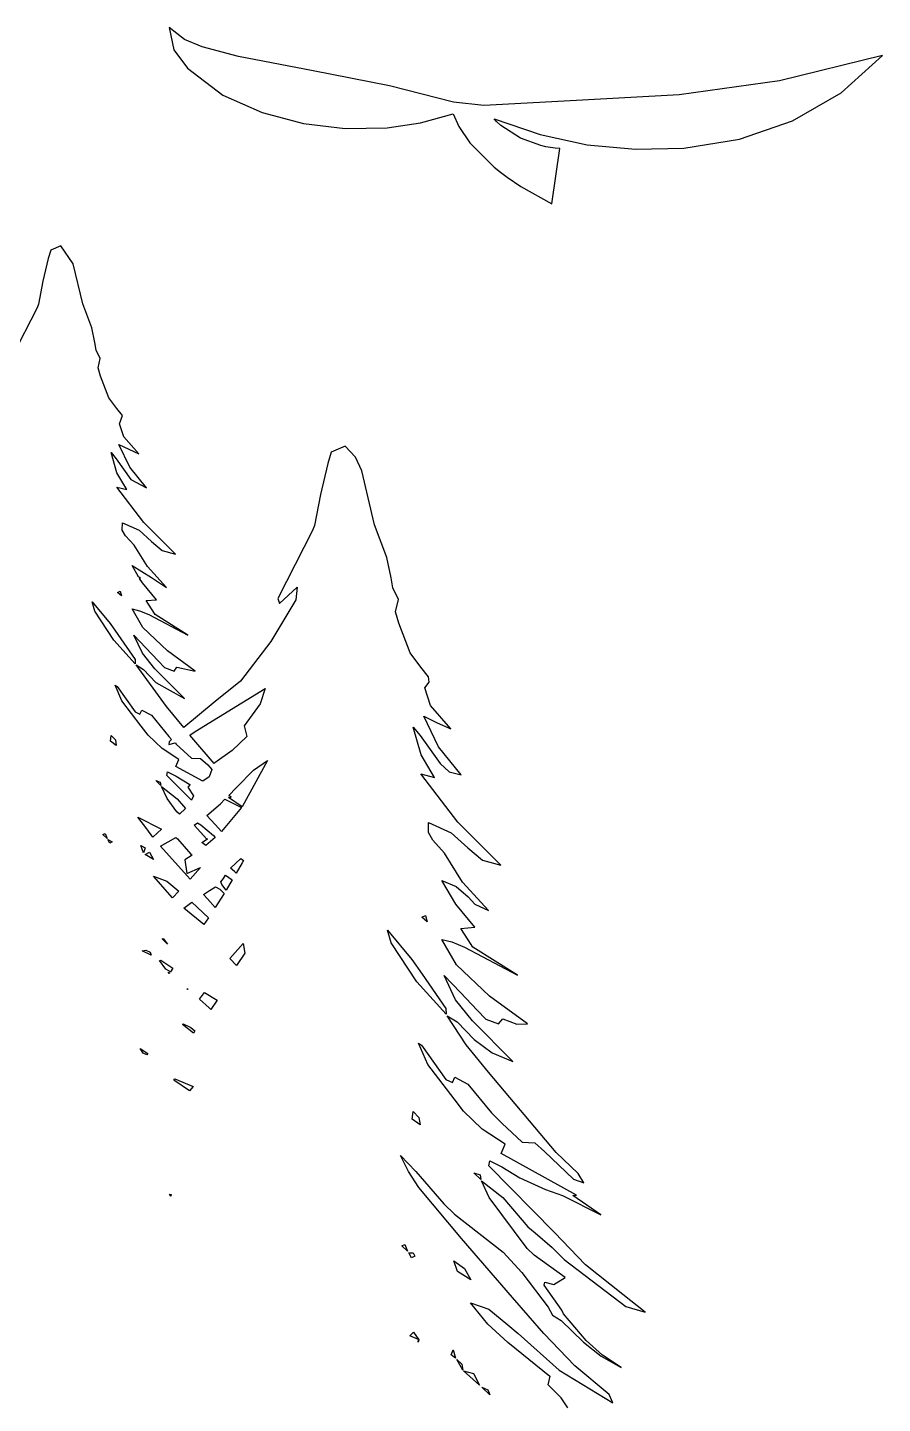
# Model space of a CAD drawing. Extents: x 0 to 203, y 8 to 351.
# Drawn here: x 166.25 to 195.27, y 223.9 to 270.64 of the extents above; entities that cross this region are included whole.
import ezdxf

# ---------------------------------------------------------------- set-up
doc = ezdxf.new("R2010")
doc.units = 0

msp = doc.modelspace()

# ---------------------------------------------------------------- linework, layer by layer
at = {"layer": 'Layer 1'}
for p, q in [((171.570109, 270.235522), (171.054681, 270.638385)), ((171.054681, 270.638385), (171.217334, 269.884872)), ((172.175311, 269.987138), (171.570109, 270.235522)), ((171.217334, 269.884872), (171.678, 269.252)), ((173.406751, 269.658795), (172.175311, 269.987138)), ((171.678, 269.252), (172.87957, 268.337739)), ((171.678, 269.252), (171.678, 269.252)), ((175.942511, 269.162008), (173.406751, 269.658795)), ((195.269461, 269.69193), (191.774011, 268.82944)), ((193.86461, 268.417193), (195.269461, 269.69193)), ((178.536901, 268.658242), (175.942511, 269.162008)), ((191.774011, 268.82944), (188.371011, 268.346143)), ((172.87957, 268.337739), (174.206864, 267.746438)), ((180.706411, 268.103046), (178.536901, 268.658242)), ((188.371011, 268.346143), (184.881711, 268.157712)), ((192.219101, 267.47334), (193.86461, 268.417193)), ((181.741871, 267.987995), (180.706411, 268.103046)), ((184.881711, 268.157712), (181.741871, 267.987995)), ((174.206864, 267.746438), (175.61233, 267.377642)), ((175.61233, 267.377642), (177.026781, 267.211949)), ((178.45074, 267.233491), (179.58994, 267.395616)), ((179.58994, 267.395616), (180.69801, 267.705843)), ((180.69801, 267.705843), (180.887006, 267.271701)), ((182.162168, 267.448126), (182.085751, 267.532313)), ((182.085751, 267.532313), (183.644075, 267.001922)), ((182.315993, 267.308285), (182.162168, 267.448126)), ((190.413155, 266.847482), (192.219101, 267.47334)), ((177.026781, 267.211949), (178.45074, 267.233491)), ((180.887006, 267.271701), (181.265494, 266.716223)), ((182.986663, 266.87464), (182.315993, 267.308285)), ((183.644075, 267.001922), (185.248125, 266.657727)), ((181.265494, 266.716223), (182.085044, 265.898369)), ((183.673789, 266.625257), (182.986663, 266.87464)), ((183.838985, 266.588249), (183.673789, 266.625257)), ((184.001991, 266.564799), (183.838985, 266.588249)), ((184.158853, 266.541917), (184.001991, 266.564799)), ((184.042106, 264.651812), (184.312816, 266.525672)), ((184.312816, 266.525672), (184.158853, 266.541917)), ((185.248125, 266.657727), (186.881309, 266.502291)), ((186.881309, 266.502291), (188.527031, 266.538175)), ((188.527031, 266.538175), (190.413155, 266.847482)), ((182.085044, 265.898369), (182.299112, 265.72053)), ((182.299112, 265.72053), (182.523563, 265.556043)), ((182.523563, 265.556043), (182.988216, 265.239212)), ((182.988216, 265.239212), (184.042106, 264.651812)), ((167.382547, 263.22275), (167.035647, 263.076052)), ((167.799316, 262.608158), (167.382547, 263.22275)), ((166.948831, 262.79349), (166.770142, 262.017569)), ((167.035647, 263.076052), (166.948831, 262.79349)), ((168.1213, 261.256648), (167.799316, 262.608158)), ((166.770142, 262.017569), (166.616884, 261.23901)), ((166.568364, 261.117178), (165.726496, 259.466068)), ((166.616884, 261.23901), (166.568364, 261.117178)), ((168.425631, 260.437027), (168.1213, 261.256648)), ((168.53609, 259.935581), (168.425631, 260.437027)), ((168.575005, 259.6821), (168.53609, 259.935581)), ((168.714857, 259.391666), (168.575005, 259.6821)), ((168.64161, 259.078667), (168.714857, 259.391666)), ((168.725796, 258.796445), (168.64161, 259.078667)), ((169.011122, 258.058962), (168.725796, 258.796445)), ((169.27343, 257.6982), (169.011122, 258.058962)), ((169.465199, 257.456244), (169.27343, 257.6982)), ((169.372307, 257.17938), (169.465199, 257.456244)), ((169.513841, 256.737962), (169.372307, 257.17938)), ((170.027649, 256.155224), (169.513841, 256.737962)), ((169.283034, 255.511246), (169.086128, 256.201761)), ((169.086128, 256.201761), (169.260998, 255.990306)), ((169.716558, 255.704941), (169.348507, 256.470429)), ((169.348507, 256.470429), (169.682517, 256.311372)), ((169.682517, 256.311372), (170.027649, 256.155224)), ((176.555168, 256.215416), (176.437222, 255.831643)), ((177.02653, 256.414736), (176.555168, 256.215416)), ((177.385327, 256.048594), (177.02653, 256.414736)), ((169.260998, 255.990306), (169.758352, 255.287785)), ((170.283672, 255.005349), (169.716558, 255.704941)), ((176.437222, 255.831643), (176.194422, 254.777349)), ((177.592741, 255.579791), (177.385327, 256.048594)), ((169.617591, 254.942775), (169.283034, 255.511246)), ((169.758352, 255.287785), (170.283672, 255.005349)), ((178.030273, 253.743371), (177.592741, 255.579791)), ((170.199828, 253.820847), (169.277513, 255.02894)), ((169.277513, 255.02894), (169.617591, 254.942775)), ((176.194422, 254.777349), (175.9862, 253.719563)), ((169.463679, 253.563594), (169.469831, 253.813389)), ((169.469831, 253.813389), (170.035054, 253.558991)), ((171.274833, 252.74636), (170.199828, 253.820847)), ((169.577889, 253.375286), (169.463679, 253.563594)), ((169.866257, 253.049696), (169.577889, 253.375286)), ((170.035054, 253.558991), (170.449844, 253.178242)), ((175.92016, 253.554014), (174.74225, 251.243744)), ((175.9862, 253.719563), (175.92016, 253.554014)), ((178.443728, 252.629801), (178.030273, 253.743371)), ((170.315159, 252.325777), (169.866257, 253.049696)), ((170.449844, 253.178242), (170.817236, 252.876145)), ((170.817236, 252.876145), (171.274833, 252.74636)), ((178.59387, 251.948325), (178.443728, 252.629801)), ((170.016763, 251.978729), (169.797324, 252.363502)), ((169.797324, 252.363502), (170.453868, 251.955917)), ((170.078914, 251.928725), (170.016763, 251.978729)), ((170.967464, 251.615557), (170.315159, 252.325777)), ((170.453868, 251.955917), (170.967464, 251.615557)), ((178.646699, 251.604014), (178.59387, 251.948325)), ((169.303049, 251.444608), (169.39, 251.493)), ((169.39, 251.493), (169.389786, 251.492987)), ((169.389786, 251.492987), (169.433153, 251.327932)), ((170.04713, 251.927102), (170.078914, 251.928725)), ((170.147914, 251.773771), (170.04713, 251.927102)), ((170.625349, 251.201202), (170.147914, 251.773771)), ((174.804056, 251.068239), (175.405369, 251.631484)), ((175.405369, 251.631484), (175.350494, 251.195578)), ((178.836639, 251.209419), (178.646699, 251.604014)), ((168.533454, 250.810099), (168.44051, 251.126715)), ((168.44051, 251.126715), (169.053, 250.389)), ((169.433153, 251.327932), (169.303049, 251.444608)), ((170.270805, 251.168854), (170.625349, 251.201202)), ((170.459377, 250.885997), (170.270805, 251.168854)), ((175.350494, 251.195578), (174.505279, 249.777732)), ((174.74225, 251.243744), (174.804056, 251.068239)), ((178.7371, 250.784041), (178.836639, 251.209419)), ((169.17946, 249.828743), (168.533454, 250.810099)), ((170.16501, 250.257279), (169.801708, 250.892634)), ((169.801708, 250.892634), (170.046922, 250.828646)), ((170.046922, 250.828646), (170.36559, 250.695022)), ((170.36559, 250.695022), (171.68956, 250.000127)), ((170.57478, 250.695446), (170.459377, 250.885997)), ((171.68956, 250.000127), (170.57478, 250.695446)), ((178.851516, 250.400611), (178.7371, 250.784041)), ((169.053, 250.389), (169.052615, 250.388457)), ((169.052615, 250.388457), (169.310614, 250.021625)), ((171.003415, 249.460457), (170.16501, 250.257279)), ((179.239326, 249.398771), (178.851516, 250.400611)), ((169.905925, 249.020634), (169.17946, 249.828743)), ((169.310614, 250.021625), (169.899781, 249.167325)), ((170.145217, 249.381709), (169.856799, 249.992359)), ((169.856799, 249.992359), (170.267632, 249.562033)), ((174.505279, 249.777732), (173.480234, 248.439658)), ((169.899781, 249.167325), (169.905925, 249.020634)), ((170.568501, 248.855489), (170.145217, 249.381709)), ((170.267632, 249.562033), (170.685388, 249.125718)), ((171.93816, 248.779209), (171.003415, 249.460457)), ((179.595707, 248.90841), (179.239326, 249.398771)), ((170.964358, 247.571636), (169.931798, 248.986006)), ((169.931798, 248.986006), (170.183371, 248.829356)), ((170.183371, 248.829356), (170.606636, 248.389352)), ((171.574361, 247.843269), (170.568501, 248.855489)), ((170.685388, 249.125718), (170.897108, 248.896506)), ((170.897108, 248.896506), (171.219959, 248.778585)), ((171.219959, 248.778585), (171.320461, 248.90762)), ((171.320461, 248.90762), (171.93816, 248.779209)), ((179.856276, 248.579716), (179.595707, 248.90841)), ((169.446943, 247.768847), (169.220577, 248.298987)), ((169.220577, 248.298987), (169.294592, 248.248278)), ((169.294592, 248.248278), (169.896049, 247.394122)), ((170.606636, 248.389352), (171.574361, 247.843269)), ((173.480234, 248.439658), (172.619, 247.742)), ((179.73011, 248.203558), (179.878835, 248.402324)), ((179.922213, 247.603938), (179.73011, 248.203558)), ((179.878835, 248.402324), (179.856276, 248.579716)), ((170.105385, 246.904677), (169.446943, 247.768847)), ((172.619, 247.742), (171.55296, 246.858179)), ((171.941526, 246.723297), (174.311756, 248.179897)), ((174.311756, 248.179897), (174.143241, 247.667359)), ((169.896049, 247.394122), (170.064, 247.314)), ((170.063986, 247.314016), (170.126921, 247.448636)), ((170.064, 247.314), (170.063986, 247.314016)), ((170.126921, 247.448636), (170.450743, 247.274259)), ((170.450743, 247.274259), (171.038922, 246.5598)), ((171.55296, 246.858179), (170.964358, 247.571636)), ((174.143241, 247.667359), (173.601465, 246.914975)), ((180.62043, 246.812074), (179.922213, 247.603938)), ((170.342621, 246.596039), (170.105385, 246.904677)), ((173.601465, 246.914975), (173.692925, 246.556271)), ((179.608704, 245.937004), (179.341239, 246.875206)), ((179.341239, 246.875206), (179.578757, 246.587825)), ((180.19776, 246.200227), (179.697623, 247.240487)), ((179.697623, 247.240487), (180.151558, 247.02427)), ((180.151558, 247.02427), (180.62043, 246.812074)), ((169.061104, 246.394723), (169.085, 246.592)), ((169.259834, 246.252783), (169.061104, 246.394723)), ((169.085, 246.592), (169.084467, 246.591367)), ((169.084467, 246.591367), (169.227627, 246.442134)), ((169.227627, 246.442134), (169.259834, 246.252783)), ((170.811722, 246.147422), (170.342621, 246.596039)), ((171.038922, 246.5598), (171.137658, 246.454074)), ((171.056014, 246.377027), (171.044925, 246.279283)), ((171.044925, 246.279283), (171.259064, 246.334722)), ((171.137658, 246.454074), (171.056014, 246.377027)), ((171.259064, 246.334722), (171.297698, 246.297432)), ((171.761925, 246.605005), (171.942, 246.724)), ((172.58776, 245.641375), (171.761925, 246.605005)), ((171.942, 246.724), (171.941526, 246.723297)), ((173.692925, 246.556271), (173.196881, 246.081378)), ((179.578757, 246.587825), (180.254583, 245.633378)), ((171.38196, 245.775078), (170.811722, 246.147422)), ((171.297698, 246.297432), (171.80988, 245.82042)), ((173.196881, 246.081378), (172.610575, 245.655853)), ((180.063256, 245.16463), (179.608704, 245.937004)), ((180.968263, 245.249807), (180.19776, 246.200227)), ((171.27948, 245.540103), (171.38196, 245.775078)), ((172.195649, 245.0335), (171.27948, 245.540103)), ((171.80988, 245.82042), (172.120108, 245.802667)), ((172.120108, 245.802667), (172.365293, 245.58707)), ((172.365293, 245.58707), (172.507888, 245.431408)), ((172.507888, 245.431408), (172.417093, 245.181194)), ((172.610575, 245.655853), (172.58776, 245.641375)), ((173.341063, 244.818921), (173.912997, 245.415575)), ((174.389724, 245.744835), (173.532, 244.169)), ((173.912997, 245.415575), (174.389724, 245.744835)), ((180.254583, 245.633378), (180.564116, 245.353572)), ((170.602985, 245.059291), (170.754717, 245.006457)), ((170.773125, 244.89127), (170.602985, 245.059291)), ((170.754717, 245.006457), (170.773125, 244.89127)), ((170.971232, 245.234091), (170.996587, 245.355568)), ((171.815431, 244.396036), (170.971232, 245.234091)), ((170.996587, 245.355568), (171.296256, 245.207181)), ((171.296256, 245.207181), (171.752716, 244.928278)), ((171.767476, 244.924253), (171.690712, 244.83053)), ((171.752716, 244.928278), (171.767476, 244.924253)), ((172.417093, 245.181194), (172.195649, 245.0335)), ((180.854378, 243.640299), (179.601146, 245.28173)), ((179.601146, 245.28173), (180.063256, 245.16463)), ((180.564116, 245.353572), (180.968263, 245.249807)), ((170.985025, 244.444756), (170.793487, 244.856518)), ((170.793487, 244.856518), (171.326, 244.442)), ((171.690712, 244.83053), (171.883, 244.542)), ((171.883585, 244.542162), (171.815431, 244.396036)), ((171.883, 244.542), (171.883585, 244.542162)), ((173.069786, 244.486695), (173.16365, 244.498136)), ((173.531896, 244.168947), (173.069786, 244.486695)), ((173.077485, 244.545739), (173.330257, 244.807903)), ((173.16365, 244.498136), (173.077485, 244.545739)), ((173.330257, 244.807903), (173.344876, 244.803243)), ((173.344876, 244.803243), (173.341063, 244.818921)), ((171.315558, 243.990274), (170.985025, 244.444756)), ((171.408784, 243.915056), (171.315558, 243.990274)), ((171.325729, 244.442072), (171.60654, 244.108926)), ((171.326, 244.442), (171.325729, 244.442072)), ((171.60654, 244.108926), (171.408784, 243.915056)), ((172.33089, 243.870635), (172.793494, 244.272005)), ((172.793494, 244.272005), (172.947884, 244.421238)), ((173.509506, 244.137605), (172.83, 243.329)), ((172.947884, 244.421238), (173.509506, 244.137605)), ((173.532, 244.169), (173.531896, 244.168947)), ((170.293782, 243.416944), (169.996303, 243.811674)), ((169.996303, 243.811674), (170.796, 243.403)), ((171.904739, 243.537123), (172.021697, 243.625901)), ((172.332737, 243.069577), (171.904739, 243.537123)), ((172.021697, 243.625901), (172.133499, 243.55464)), ((172.133499, 243.55464), (172.56, 243.194)), ((172.619039, 243.566165), (172.33089, 243.870635)), ((172.83, 243.329), (172.619039, 243.566165)), ((179.854136, 243.290672), (179.862455, 243.630061)), ((179.862455, 243.630061), (180.630449, 243.284556)), ((182.315036, 242.18038), (180.854378, 243.640299)), ((168.798362, 243.230391), (168.876899, 243.260902)), ((168.94477, 243.094507), (168.798362, 243.230391)), ((168.876899, 243.260902), (168.945, 243.095)), ((168.945, 243.095), (168.94477, 243.094507)), ((169.043435, 242.934119), (168.977045, 243.059835)), ((168.977045, 243.059835), (169.124, 242.972)), ((170.504814, 243.137897), (170.293782, 243.416944)), ((170.79629, 243.403101), (170.504814, 243.137897)), ((170.761482, 242.834257), (171.277974, 243.122908)), ((170.796, 243.403), (170.79629, 243.403101)), ((171.277974, 243.122908), (171.335463, 243.077355)), ((171.335463, 243.077355), (171.795665, 242.562345)), ((172.165492, 242.954949), (172.35477, 243.081794)), ((172.618348, 243.126085), (172.30279, 242.855152)), ((172.35477, 243.081794), (172.332737, 243.069577)), ((172.559928, 243.194592), (172.618348, 243.126085)), ((172.56, 243.194), (172.559928, 243.194592)), ((172.83, 243.329), (172.83, 243.329)), ((180.009368, 243.034825), (179.854136, 243.290672)), ((180.630449, 243.284556), (181.194046, 242.767215)), ((169.123735, 242.971197), (169.043435, 242.934119)), ((169.124, 242.972), (169.123735, 242.971197)), ((170.181496, 242.606204), (170.097591, 242.856363)), ((170.097591, 242.856363), (170.239, 242.776)), ((170.239069, 242.776342), (170.181496, 242.606204)), ((170.239, 242.776), (170.239069, 242.776342)), ((170.24, 242.549), (170.387038, 242.629653)), ((170.387038, 242.629653), (170.527867, 242.377519)), ((171.566766, 241.93956), (170.761482, 242.834257)), ((172.30279, 242.855152), (172.165492, 242.954949)), ((180.401053, 242.592411), (180.009368, 243.034825)), ((181.011124, 241.608938), (180.401053, 242.592411)), ((181.194046, 242.767215), (181.693268, 242.356753)), ((170.527867, 242.377519), (170.24, 242.549)), ((170.24, 242.549), (170.24, 242.549)), ((171.840089, 242.518343), (171.590142, 242.360141)), ((171.590142, 242.360141), (171.659851, 241.905659)), ((171.795665, 242.562345), (171.840089, 242.518343)), ((173.142521, 242.081385), (173.490851, 242.410433)), ((173.538312, 242.263742), (173.331872, 241.917388)), ((173.490851, 242.410433), (173.576, 242.345)), ((173.576028, 242.345386), (173.538312, 242.263742)), ((173.576, 242.345), (173.576028, 242.345386)), ((181.693268, 242.356753), (182.315036, 242.18038)), ((171.164324, 241.076031), (170.520858, 241.810192)), ((170.520858, 241.810192), (170.974634, 241.644714)), ((171.767144, 241.707554), (171.566766, 241.93956)), ((171.659851, 241.905659), (172.12, 242.107)), ((172.119995, 242.107652), (171.767144, 241.707554)), ((172.12, 242.107), (172.119995, 242.107652)), ((172.80748, 241.612193), (172.89421, 241.731056)), ((172.89421, 241.731056), (172.968434, 241.843564)), ((172.968434, 241.843564), (173.193026, 241.683101)), ((173.193026, 241.683101), (172.985384, 241.33583)), ((173.273393, 241.965699), (173.142521, 242.081385)), ((173.331872, 241.917388), (173.273393, 241.965699)), ((180.783847, 240.858882), (180.307403, 241.660212)), ((180.307403, 241.660212), (180.80095, 241.459759)), ((170.974634, 241.644714), (171.385608, 241.304072)), ((171.385608, 241.304072), (171.164, 241.076)), ((172.2176, 241.189139), (172.429549, 241.318679)), ((172.350809, 241.037081), (172.2176, 241.189139)), ((172.429549, 241.318679), (172.62363, 241.445679)), ((172.917016, 241.223415), (172.618, 240.742)), ((172.62363, 241.445679), (172.779292, 241.367001)), ((172.779292, 241.367001), (172.917016, 241.223415)), ((172.843571, 241.528147), (172.80748, 241.612193)), ((172.844, 241.529), (172.843571, 241.528147)), ((172.985384, 241.33583), (172.844, 241.529)), ((180.80095, 241.459759), (181.199484, 241.106289)), ((181.897487, 240.643826), (181.011124, 241.608938)), ((171.164, 241.076), (171.164324, 241.076031)), ((171.547371, 240.72075), (171.820483, 240.924297)), ((171.548, 240.721), (171.547371, 240.72075)), ((172.227856, 240.170358), (171.548, 240.721)), ((171.820483, 240.924297), (172.388675, 240.396294)), ((172.617706, 240.74158), (172.350809, 241.037081)), ((172.618, 240.742), (172.617706, 240.74158)), ((181.432481, 240.080931), (180.783847, 240.858882)), ((181.199484, 241.106289), (181.428457, 240.855168)), ((181.428457, 240.855168), (181.897487, 240.643826)), ((172.388675, 240.396294), (172.227856, 240.170358)), ((179.636062, 240.412251), (179.754, 240.478)), ((179.81277, 240.253766), (179.636062, 240.412251)), ((179.754, 240.478), (179.753786, 240.477794)), ((179.753786, 240.477794), (179.81277, 240.253766)), ((178.590286, 239.550184), (178.464006, 239.980369)), ((178.464006, 239.980369), (179.296, 238.977)), ((180.95081, 240.036933), (181.432481, 240.080931)), ((181.207042, 239.652654), (180.95081, 240.036933)), ((171.002802, 239.504802), (170.819, 239.676)), ((170.819, 239.676), (170.819313, 239.675931)), ((170.819313, 239.675931), (170.856109, 239.691255)), ((170.856109, 239.691255), (171.002802, 239.504802)), ((173.109454, 239.017154), (173.562099, 239.518945)), ((173.562099, 239.518945), (173.621428, 239.195406)), ((179.468101, 238.216614), (178.590286, 239.550184)), ((180.806956, 238.798424), (180.313491, 239.661552)), ((180.313491, 239.661552), (180.646564, 239.574611)), ((180.646564, 239.574611), (181.079493, 239.39317)), ((181.079493, 239.39317), (182.878633, 238.449036)), ((181.363833, 239.393735), (181.207042, 239.652654)), ((182.878633, 238.449036), (181.363833, 239.393735)), ((170.13765, 239.268192), (170.263719, 239.295805)), ((170.138, 239.268), (170.13765, 239.268192)), ((170.440424, 239.123619), (170.138, 239.268)), ((170.263719, 239.295805), (170.41267, 239.231323)), ((170.41267, 239.231323), (170.440424, 239.123619)), ((170.730676, 238.943782), (170.777358, 238.957329)), ((170.938956, 238.649707), (170.730676, 238.943782)), ((170.777358, 238.957329), (171.177741, 238.683856)), ((173.109, 239.017), (173.109454, 239.017154)), ((173.346194, 238.776803), (173.109, 239.017)), ((173.621428, 239.195406), (173.346194, 238.776803)), ((179.295844, 238.977054), (179.646364, 238.478712)), ((179.296, 238.977), (179.295844, 238.977054)), ((171.098078, 238.565041), (170.938956, 238.649707)), ((171.054994, 238.500694), (171.015514, 238.550134)), ((171.015514, 238.550134), (171.072368, 238.526613)), ((171.072368, 238.526613), (171.054994, 238.500694)), ((171.177741, 238.683856), (171.098, 238.565)), ((171.098, 238.565), (171.098078, 238.565041)), ((179.646364, 238.478712), (180.446774, 237.317962)), ((180.780215, 237.608809), (180.388413, 238.438445)), ((180.388413, 238.438445), (180.946366, 237.853729)), ((181.924465, 237.733956), (180.806956, 238.798424)), ((171.650628, 237.98037), (171.696675, 237.987787)), ((171.651, 237.981), (171.650628, 237.98037)), ((171.681633, 237.955721), (171.651, 237.981)), ((171.696675, 237.987787), (171.681633, 237.955721)), ((180.455108, 237.118654), (179.468101, 238.216614)), ((172.083917, 237.629504), (172.258, 237.854)), ((172.410634, 237.331743), (172.083917, 237.629504)), ((172.258, 237.854), (172.257309, 237.85332)), ((172.257309, 237.85332), (172.680924, 237.593978)), ((172.680924, 237.593978), (172.465442, 237.282233)), ((181.355221, 236.893845), (180.780215, 237.608809)), ((180.946366, 237.853729), (181.514132, 237.26082)), ((183.216306, 236.790304), (181.924465, 237.733956)), ((172.465442, 237.282233), (172.410634, 237.331743)), ((180.446774, 237.317962), (180.455108, 237.118654)), ((181.132662, 236.081869), (180.490097, 237.071117)), ((180.490097, 237.071117), (180.83215, 236.858178)), ((181.514132, 237.26082), (181.80187, 236.949481)), ((171.880518, 236.481603), (171.512, 236.769)), ((171.512, 236.769), (171.512128, 236.76891)), ((171.512128, 236.76891), (171.531198, 236.789747)), ((171.531198, 236.789747), (171.789126, 236.666645)), ((171.789126, 236.666645), (171.928544, 236.55322)), ((171.928544, 236.55322), (171.880518, 236.481603)), ((180.83215, 236.858178), (181.407121, 236.260466)), ((182.721981, 235.518535), (181.355221, 236.893845)), ((181.80187, 236.949481), (182.240456, 236.789317)), ((182.240456, 236.789317), (182.376978, 236.964681)), ((182.376978, 236.964681), (182.862164, 236.779738)), ((182.862164, 236.779738), (183.216306, 236.790304)), ((179.83122, 235.417488), (179.523724, 236.137857)), ((179.523724, 236.137857), (179.624156, 236.068924)), ((179.624156, 236.068924), (180.441446, 234.908394)), ((181.893087, 235.149507), (181.132662, 236.081869)), ((181.407121, 236.260466), (182.016824, 235.804919)), ((170.172608, 235.795198), (170.06702, 235.953968)), ((170.06702, 235.953968), (170.327, 235.788)), ((170.295852, 235.74336), (170.172608, 235.795198)), ((170.326857, 235.788772), (170.295852, 235.74336)), ((170.327, 235.788), (170.326857, 235.788772)), ((182.016824, 235.804919), (182.721981, 235.518535)), ((180.725934, 234.243227), (179.83122, 235.417488)), ((184.192407, 232.417747), (181.893087, 235.149507)), ((171.214226, 234.885724), (171.251, 234.929)), ((171.741806, 234.522222), (171.214226, 234.885724)), ((171.251, 234.929), (171.25081, 234.92882)), ((171.25081, 234.92882), (171.866108, 234.670609)), ((171.866108, 234.670609), (171.741806, 234.522222)), ((180.441446, 234.908394), (180.669713, 234.799487)), ((180.669713, 234.799487), (180.755226, 234.98255)), ((180.755226, 234.98255), (181.195159, 234.745458)), ((181.195159, 234.745458), (181.994367, 233.774837)), ((181.048271, 233.823986), (180.725934, 234.243227)), ((179.30733, 233.550547), (179.339067, 233.818063)), ((179.339067, 233.818063), (179.533, 233.615)), ((181.685604, 233.21448), (181.048271, 233.823986)), ((181.994367, 233.774837), (182.345948, 233.418314)), ((179.577361, 233.357931), (179.30733, 233.550547)), ((179.533, 233.615), (179.533433, 233.615154)), ((179.533433, 233.615154), (179.577361, 233.357931)), ((182.345948, 233.418314), (183.041761, 232.770174)), ((182.46038, 232.708456), (181.685604, 233.21448)), ((179.182814, 231.777534), (178.912952, 232.325446)), ((178.912952, 232.325446), (179.427395, 231.772088)), ((182.321103, 232.389294), (182.46038, 232.708456)), ((184.881243, 230.973514), (182.321103, 232.389294)), ((183.041761, 232.770174), (183.463347, 232.746003)), ((183.463347, 232.746003), (183.796473, 232.452849)), ((183.796473, 232.452849), (184.780725, 231.521356)), ((184.944791, 231.709011), (184.192407, 232.417747)), ((181.901565, 231.972891), (181.936033, 232.137805)), ((184.141275, 229.706201), (181.901565, 231.972891)), ((181.936033, 232.137805), (182.343265, 231.936298)), ((182.343265, 231.936298), (182.963437, 231.557034)), ((179.525777, 231.235186), (179.182814, 231.777534)), ((179.427395, 231.772088), (180.377676, 230.684798)), ((181.632344, 231.507098), (181.401252, 231.735433)), ((181.401252, 231.735433), (181.607281, 231.663804)), ((181.607281, 231.663804), (181.632, 231.507)), ((181.632, 231.507), (181.632344, 231.507098)), ((181.921068, 230.899869), (181.660811, 231.459583)), ((181.660811, 231.459583), (182.383954, 230.896406)), ((182.963437, 231.557034), (183.834332, 231.16908)), ((184.780725, 231.521356), (185.127502, 231.388082)), ((185.127502, 231.388082), (184.944791, 231.709011)), ((171.107259, 230.934186), (171.070392, 231.004882)), ((171.070392, 231.004882), (171.124, 230.997)), ((171.124562, 230.997254), (171.107259, 230.934186)), ((171.124, 230.997), (171.124562, 230.997254)), ((180.981107, 229.503636), (179.525777, 231.235186)), ((183.834332, 231.16908), (184.405064, 230.960518)), ((184.405064, 230.960518), (185.706644, 230.302915)), ((184.753679, 230.957975), (184.881243, 230.973514)), ((185.706644, 230.302915), (184.753679, 230.957975)), ((180.377676, 230.684798), (180.743379, 230.330959)), ((183.207888, 229.157939), (181.921068, 230.899869)), ((182.383954, 230.896406), (183.229491, 229.893226)), ((180.743379, 230.330959), (182.397099, 229.042029)), ((182.711527, 227.496076), (180.981107, 229.503636)), ((183.229491, 229.893226), (183.481273, 229.690529)), ((183.481273, 229.690529), (184.060836, 229.201227)), ((185.189235, 228.612411), (184.141275, 229.706201)), ((178.950269, 229.251286), (179.057, 229.293)), ((179.149154, 229.066879), (178.950269, 229.251286)), ((179.057, 229.293), (179.056986, 229.292744)), ((179.056986, 229.292744), (179.149154, 229.066879)), ((182.397099, 229.042029), (183.022427, 228.34226)), ((183.440885, 228.936877), (183.207888, 229.157939)), ((184.060836, 229.201227), (184.465032, 228.793219)), ((179.283274, 228.848928), (179.193011, 229.019774)), ((179.193011, 229.019774), (179.338251, 229.011597)), ((179.392319, 228.899355), (179.283274, 228.848928)), ((179.338251, 229.011597), (179.392, 228.899)), ((179.392, 228.899), (179.392319, 228.899355)), ((180.843579, 228.38457), (180.715437, 228.74226)), ((180.715437, 228.74226), (181.076169, 228.478664)), ((184.496825, 228.178137), (183.440885, 228.936877)), ((184.465032, 228.793219), (186.562422, 227.191409)), ((186.453515, 227.603091), (185.189235, 228.612411)), ((181.300082, 228.092565), (180.843579, 228.38457)), ((181.076169, 228.478664), (181.3, 228.092)), ((183.022427, 228.34226), (183.92475, 227.16915)), ((184.110497, 227.944082), (184.496825, 228.178137)), ((181.3, 228.092), (181.300082, 228.092565)), ((183.785547, 227.913289), (183.806945, 228.016684)), ((184.389544, 227.065133), (183.785547, 227.913289)), ((183.806945, 228.016684), (184.110497, 227.944082)), ((181.869613, 226.58618), (181.289519, 227.320565)), ((181.289519, 227.320565), (181.906301, 227.095691)), ((183.776637, 226.270916), (182.711527, 227.496076)), ((183.92475, 227.16915), (184.073604, 226.902703)), ((187.211338, 226.99422), (186.453515, 227.603091)), ((186.562422, 227.191409), (187.211338, 226.99422)), ((181.906301, 227.095691), (182.552674, 226.563451)), ((184.073604, 226.902703), (184.358963, 226.71926)), ((184.358963, 226.71926), (185.123988, 225.975069)), ((184.446398, 226.938133), (184.389544, 227.065133)), ((185.215027, 226.039411), (184.446398, 226.938133)), ((179.222675, 226.196624), (179.352415, 226.320644)), ((179.352415, 226.320644), (179.529, 226.059)), ((182.552889, 225.963615), (181.869613, 226.58618)), ((182.552674, 226.563451), (182.907644, 226.276919)), ((182.907644, 226.276919), (184.294674, 225.025139)), ((184.824713, 225.174737), (183.776637, 226.270916)), ((179.517823, 226.065258), (179.222675, 226.196624)), ((179.509842, 225.975068), (179.517823, 226.065258)), ((179.529053, 226.059255), (179.509842, 225.975068)), ((179.529, 226.059), (179.529053, 226.059255)), ((183.974599, 224.813535), (182.552889, 225.963615)), ((185.123988, 225.975069), (185.7217, 225.506533)), ((185.7633, 225.54206), (185.215027, 226.039411)), ((180.633438, 225.545315), (180.698, 225.725)), ((180.778505, 225.436517), (180.633438, 225.545315)), ((180.698, 225.725), (180.698769, 225.724815)), ((180.698769, 225.724815), (180.778505, 225.436517)), ((180.82, 225.39), (180.820245, 225.390675)), ((181.022034, 225.029913), (180.82, 225.39)), ((180.820245, 225.390675), (180.984595, 225.233336)), ((185.7217, 225.506533), (186.39894, 225.119641)), ((186.39894, 225.119641), (185.7633, 225.54206)), ((180.984595, 225.233336), (181.022034, 225.029913)), ((181.59318, 224.514344), (181.043426, 225.00223)), ((181.043426, 225.00223), (181.382, 224.911)), ((181.382, 224.911), (181.382431, 224.911405)), ((181.382431, 224.911405), (181.59318, 224.514344)), ((183.921349, 224.53449), (183.993033, 224.828509)), ((183.993033, 224.828509), (183.974599, 224.813535)), ((184.294674, 225.025139), (186.120514, 223.913899)), ((185.991197, 224.205516), (184.824713, 225.174737)), ((181.944684, 224.188685), (181.667121, 224.447601)), ((181.667121, 224.447601), (181.87039, 224.36445)), ((181.87039, 224.36445), (181.944, 224.188)), ((184.358739, 224.091308), (183.921349, 224.53449)), ((181.944, 224.188), (181.944684, 224.188685)), ((184.584954, 223.750948), (184.358739, 224.091308)), ((186.120514, 223.913899), (185.991197, 224.205516))]:
    msp.add_line(p, q, dxfattribs=at)

doc.saveas('drawing.dxf')
